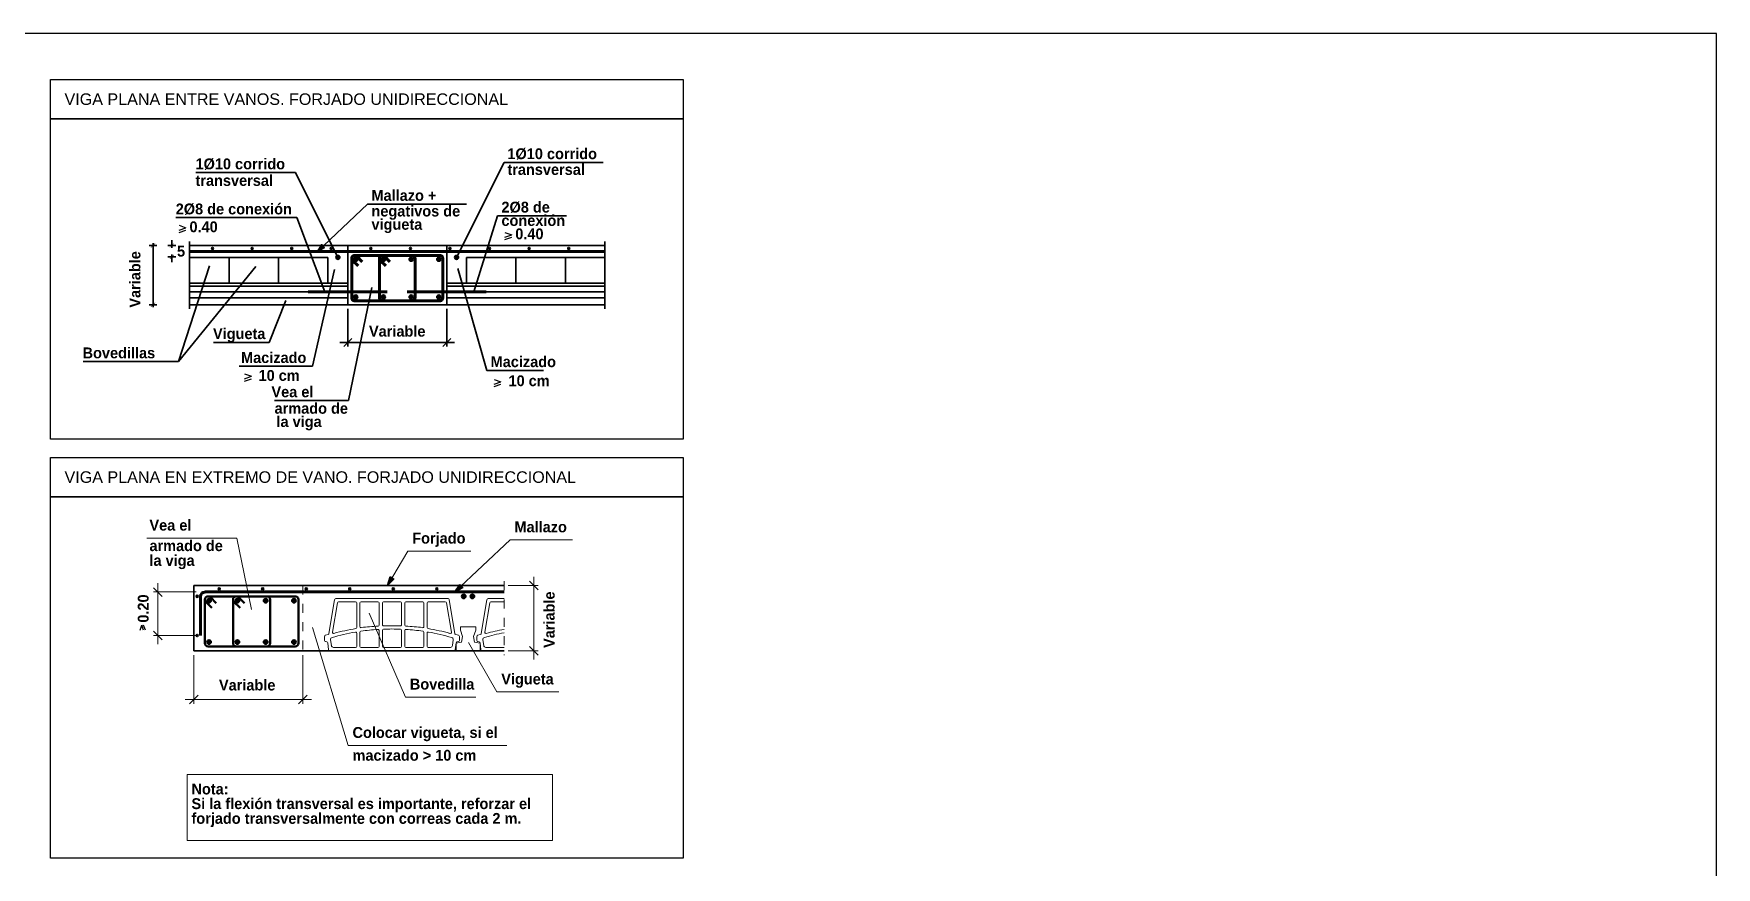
# Model space of a CAD drawing. Extents: x 2455 to 9764, y -806 to 181.
# Drawn here: x 4968.19 to 4986.56, y -396.83 to -387.73 of the extents above; entities that cross this region are included whole.
import ezdxf
from ezdxf.enums import TextEntityAlignment as Align

# ---------------------------------------------------------------- set-up
doc = ezdxf.new("R2010")
doc.units = 0
doc.header["$LTSCALE"] = 0.2
doc.header["$MEASUREMENT"] = 0
doc.linetypes.add('DASHDOT', pattern=[1, 0.5, -0.25, 0, -0.25])
doc.layers.get('0').update_dxf_attribs({"linetype": 'CONTINUOUS'})
for name, color, linetype, lineweight in [('0-CYPE1', 2, 'CONTINUOUS', 18), ('0-CYPE2', 4, 'CONTINUOUS', 35), ('0-CYPE3', 5, 'CONTINUOUS', 50), ('0-CYPE4', 6, 'CONTINUOUS', 70)]:
    doc.layers.add(name, color=color, linetype=linetype, lineweight=lineweight)
doc.layers.add('01_cartela', color=6, linetype='CONTINUOUS', plot=False)
doc.layers.add('07-TEXTOS', color=7, linetype='CONTINUOUS')
doc.layers.add('CYPECABECERA', color=2, linetype='CONTINUOUS')
doc.styles.add('BERNARDO', font='GOTHICB.TTF')
doc.styles.add('Estilo1', font='swissel.ttf')

# ---------------------------------------------------------------- blocks, each defined once
blk = doc.blocks.new('BUBBLE1')
at = {"color": 2, "linetype": 'Continuous'}
for p, q in [((-1.17, 0), (0.5, 0)), ((0, 0.85), (0, -0.85))]:
    blk.add_line(p, q, dxfattribs=at)
at = {"color": 5, "linetype": 'Continuous', "const_width": 0.075}
blk.add_lwpolyline([(-0.47, -0.47), (0.47, 0.47)], dxfattribs=at)

msp = doc.modelspace()

# ---------------------------------------------------------------- hatches: boundary and pattern name
at = {"layer": '0-CYPE2', "linetype": 'Continuous'}
h = msp.add_hatch(color=256, dxfattribs=at)
edge = h.paths.add_edge_path(flags=0)
edge.add_arc((4970.141, -390.074), 0.0108, 0, 360, ccw=False)
h = msp.add_hatch(color=256, dxfattribs=at)
edge = h.paths.add_edge_path(flags=0)
edge.add_arc((4970.573, -390.074), 0.0108, 0, 360, ccw=False)
h = msp.add_hatch(color=256, dxfattribs=at)
edge = h.paths.add_edge_path(flags=0)
edge.add_arc((4971.005, -390.074), 0.0108, 0, 360, ccw=False)
msp.add_hatch(color=256, dxfattribs=at).paths.add_polyline_path([(4971.333, -390.032), (4971.285, -390.107), (4971.363, -390.063)], flags=0)
h = msp.add_hatch(color=256, dxfattribs=at)
edge = h.paths.add_edge_path(flags=0)
edge.add_arc((4971.437, -390.074), 0.0108, 0, 360, ccw=False)
h = msp.add_hatch(color=256, dxfattribs=at)
edge = h.paths.add_edge_path(flags=0)
edge.add_arc((4971.509, -390.172), 0.0216, 0, 360, ccw=False)
h = msp.add_hatch(color=256, dxfattribs=at)
edge = h.paths.add_edge_path(flags=0)
edge.add_arc((4971.704, -390.193), 0.0216, 0, 360, ccw=False)
h = msp.add_hatch(color=256, dxfattribs=at)
edge = h.paths.add_edge_path(flags=0)
edge.add_arc((4971.869, -390.074), 0.0108, 0, 360, ccw=False)
h = msp.add_hatch(color=256, dxfattribs=at)
edge = h.paths.add_edge_path(flags=0)
edge.add_arc((4972.006, -390.193), 0.0216, 0, 360, ccw=False)
h = msp.add_hatch(color=256, dxfattribs=at)
edge = h.paths.add_edge_path(flags=0)
edge.add_arc((4972.309, -390.193), 0.0216, 0, 360, ccw=False)
h = msp.add_hatch(color=256, dxfattribs=at)
edge = h.paths.add_edge_path(flags=0)
edge.add_arc((4972.301, -390.074), 0.0108, 0, 360, ccw=False)
h = msp.add_hatch(color=256, dxfattribs=at)
edge = h.paths.add_edge_path(flags=0)
edge.add_arc((4972.611, -390.193), 0.0216, 0, 360, ccw=False)
h = msp.add_hatch(color=256, dxfattribs=at)
edge = h.paths.add_edge_path(flags=0)
edge.add_arc((4972.733, -390.074), 0.0108, 0, 360, ccw=False)
h = msp.add_hatch(color=256, dxfattribs=at)
edge = h.paths.add_edge_path(flags=0)
edge.add_arc((4972.805, -390.172), 0.0216, 0, 360, ccw=False)
h = msp.add_hatch(color=256, dxfattribs=at)
edge = h.paths.add_edge_path(flags=0)
edge.add_arc((4973.165, -390.074), 0.0108, 0, 360, ccw=False)
h = msp.add_hatch(color=256, dxfattribs=at)
edge = h.paths.add_edge_path(flags=0)
edge.add_arc((4973.597, -390.074), 0.0108, 0, 360, ccw=False)
h = msp.add_hatch(color=256, dxfattribs=at)
edge = h.paths.add_edge_path(flags=0)
edge.add_arc((4974.029, -390.074), 0.0108, 0, 360, ccw=False)
h = msp.add_hatch(color=256, dxfattribs=at)
edge = h.paths.add_edge_path(flags=0)
edge.add_arc((4971.704, -390.604), 0.0216, 0, 360, ccw=False)
h = msp.add_hatch(color=256, dxfattribs=at)
edge = h.paths.add_edge_path(flags=0)
edge.add_arc((4972.006, -390.604), 0.0216, 0, 360, ccw=False)
h = msp.add_hatch(color=256, dxfattribs=at)
edge = h.paths.add_edge_path(flags=0)
edge.add_arc((4972.309, -390.604), 0.0216, 0, 360, ccw=False)
h = msp.add_hatch(color=256, dxfattribs=at)
edge = h.paths.add_edge_path(flags=0)
edge.add_arc((4972.611, -390.604), 0.0216, 0, 360, ccw=False)
at = {"layer": '0-CYPE2'}
for points in [[(4972.079, -393.661), (4972.051, -393.755), (4972.12, -393.685)], [(4972.839, -393.744), (4972.786, -393.826), (4972.872, -393.778)]]:
    msp.add_hatch(color=256, dxfattribs=at).paths.add_polyline_path(points)
h = msp.add_hatch(color=256, dxfattribs=at)
edge = h.paths.add_edge_path()
edge.add_arc((4970.214, -393.791), 0.0119, 0, 360)
h = msp.add_hatch(color=256, dxfattribs=at)
edge = h.paths.add_edge_path()
edge.add_arc((4970.689, -393.791), 0.0119, 0, 360)
h = msp.add_hatch(color=256, dxfattribs=at)
edge = h.paths.add_edge_path()
edge.add_arc((4971.164, -393.791), 0.0119, 0, 360)
h = msp.add_hatch(color=256, dxfattribs=at)
edge = h.paths.add_edge_path()
edge.add_arc((4971.639, -393.791), 0.0119, 0, 360)
h = msp.add_hatch(color=256, dxfattribs=at)
edge = h.paths.add_edge_path()
edge.add_arc((4972.114, -393.791), 0.0119, 0, 360)
h = msp.add_hatch(color=256, dxfattribs=at)
edge = h.paths.add_edge_path()
edge.add_arc((4972.59, -393.791), 0.0119, 0, 360)
h = msp.add_hatch(color=256, dxfattribs=at)
edge = h.paths.add_edge_path()
edge.add_arc((4972.883, -393.874), 0.0238, 0, 360)
h = msp.add_hatch(color=256, dxfattribs=at)
edge = h.paths.add_edge_path()
edge.add_arc((4972.978, -393.874), 0.0238, 0, 360)
h = msp.add_hatch(color=256, dxfattribs=at)
edge = h.paths.add_edge_path()
edge.add_arc((4969.973, -393.874), 0.0119, 0, 360)
h = msp.add_hatch(color=256, dxfattribs=at)
edge = h.paths.add_edge_path()
edge.add_arc((4970.103, -393.921), 0.0238, 0, 360)
h = msp.add_hatch(color=256, dxfattribs=at)
edge = h.paths.add_edge_path()
edge.add_arc((4970.412, -393.921), 0.0238, 0, 360)
h = msp.add_hatch(color=256, dxfattribs=at)
edge = h.paths.add_edge_path()
edge.add_arc((4970.721, -393.921), 0.0238, 0, 360)
h = msp.add_hatch(color=256, dxfattribs=at)
edge = h.paths.add_edge_path()
edge.add_arc((4971.03, -393.921), 0.0238, 0, 360)
h = msp.add_hatch(color=256, dxfattribs=at)
edge = h.paths.add_edge_path()
edge.add_arc((4969.973, -394.301), 0.0119, 0, 360)
h = msp.add_hatch(color=256, dxfattribs=at)
edge = h.paths.add_edge_path()
edge.add_arc((4970.103, -394.373), 0.0238, 0, 360)
h = msp.add_hatch(color=256, dxfattribs=at)
edge = h.paths.add_edge_path()
edge.add_arc((4970.412, -394.373), 0.0238, 0, 360)
h = msp.add_hatch(color=256, dxfattribs=at)
edge = h.paths.add_edge_path()
edge.add_arc((4970.721, -394.373), 0.0238, 0, 360)
h = msp.add_hatch(color=256, dxfattribs=at)
edge = h.paths.add_edge_path()
edge.add_arc((4971.03, -394.373), 0.0238, 0, 360)

# ---------------------------------------------------------------- linework, layer by layer
at = {"color": 7, "linetype": 'Continuous'}
for points in [[(4968.371, -388.229), (4975.28, -388.229), (4975.28, -388.66), (4968.371, -388.66)], [(4968.371, -392.356), (4975.28, -392.356), (4975.28, -392.787), (4968.371, -392.787)]]:
    msp.add_lwpolyline(points, close=True, dxfattribs=at)
at = {"layer": '0-CYPE1'}
for p, q in [((4969.422, -393.238), (4970.407, -393.238)), ((4970.407, -393.238), (4970.565, -394.017)), ((4973.389, -393.258), (4972.786, -393.826)), ((4973.389, -393.258), (4974.071, -393.258)), ((4972.274, -393.381), (4972.051, -393.755)), ((4972.274, -393.381), (4972.959, -393.381)), ((4973.648, -393.802), (4973.648, -393.66)), ((4969.59, -393.874), (4969.495, -393.779)), ((4969.961, -393.826), (4969.495, -393.826)), ((4969.542, -393.874), (4969.542, -393.731)), ((4969.542, -394.301), (4969.542, -393.826)), ((4973.37, -393.755), (4973.695, -393.755)), ((4973.695, -393.802), (4973.6, -393.707)), ((4973.648, -394.468), (4973.648, -393.755)), ((4971.474, -393.907), (4971.411, -394.282)), ((4971.45, -394.264), (4971.504, -393.943)), ((4972.713, -393.897), (4971.486, -393.897)), ((4971.516, -393.933), (4971.703, -393.933)), ((4971.715, -393.945), (4971.715, -394.214)), ((4971.75, -394.204), (4971.75, -393.945)), ((4971.762, -393.933), (4971.947, -393.933)), ((4971.959, -393.945), (4971.959, -394.187)), ((4971.995, -393.945), (4971.995, -394.183)), ((4972.192, -393.933), (4972.007, -393.933)), ((4972.204, -394.183), (4972.204, -393.945)), ((4972.239, -393.945), (4972.239, -394.187)), ((4972.436, -393.933), (4972.251, -393.933)), ((4972.448, -394.204), (4972.448, -393.945)), ((4972.484, -393.945), (4972.484, -394.214)), ((4972.682, -393.933), (4972.496, -393.933)), ((4972.748, -394.264), (4972.694, -393.943)), ((4972.725, -393.907), (4972.787, -394.282)), ((4973.137, -393.907), (4973.075, -394.282)), ((4973.113, -394.264), (4973.168, -393.943)), ((4973.323, -393.897), (4973.149, -393.897)), ((4973.179, -393.933), (4973.323, -393.933)), ((4971.621, -395.502), (4971.233, -394.215)), ((4971.851, -394.059), (4972.248, -394.974)), ((4973.014, -394.206), (4972.848, -394.206)), ((4972.848, -394.242), (4972.848, -394.206)), ((4973.014, -394.242), (4973.014, -394.206)), ((4969.59, -394.349), (4969.495, -394.254)), ((4969.961, -394.301), (4969.495, -394.301)), ((4969.542, -394.254), (4969.542, -394.396)), ((4971.363, -394.311), (4971.363, -394.356)), ((4971.403, -394.291), (4971.372, -394.299)), ((4971.388, -394.371), (4971.372, -394.367)), ((4971.398, -394.381), (4971.408, -394.456)), ((4971.43, -394.349), (4971.438, -394.411)), ((4971.715, -394.42), (4971.715, -394.275)), ((4971.75, -394.42), (4971.75, -394.264)), ((4971.959, -394.246), (4971.959, -394.42)), ((4971.995, -394.243), (4971.995, -394.42)), ((4972.204, -394.42), (4972.204, -394.243)), ((4972.239, -394.246), (4972.239, -394.42)), ((4972.448, -394.42), (4972.448, -394.264)), ((4972.484, -394.42), (4972.484, -394.275)), ((4972.769, -394.349), (4972.761, -394.411)), ((4972.801, -394.381), (4972.791, -394.456)), ((4972.796, -394.291), (4972.827, -394.299)), ((4972.8, -394.385), (4972.86, -394.373)), ((4972.8, -394.468), (4972.8, -394.385)), ((4972.81, -394.371), (4972.826, -394.367)), ((4972.836, -394.311), (4972.836, -394.356)), ((4972.87, -394.313), (4972.848, -394.242)), ((4972.86, -394.373), (4972.87, -394.313)), ((4973.245, -394.918), (4972.936, -394.379)), ((4972.991, -394.313), (4973.014, -394.242)), ((4973.002, -394.373), (4972.991, -394.313)), ((4973.062, -394.385), (4973.002, -394.373)), ((4973.026, -394.311), (4973.026, -394.356)), ((4973.066, -394.291), (4973.035, -394.299)), ((4973.052, -394.371), (4973.035, -394.367)), ((4973.061, -394.381), (4973.071, -394.456)), ((4973.062, -394.468), (4973.062, -394.385)), ((4973.093, -394.349), (4973.101, -394.411)), ((4969.937, -394.515), (4969.937, -395.047)), ((4971.125, -394.515), (4971.125, -395.047)), ((4971.461, -394.432), (4971.703, -394.432)), ((4971.947, -394.432), (4971.762, -394.432)), ((4972.007, -394.432), (4972.192, -394.432)), ((4972.251, -394.432), (4972.436, -394.432)), ((4972.737, -394.432), (4972.496, -394.432)), ((4973.125, -394.432), (4973.323, -394.432)), ((4973.37, -394.468), (4973.695, -394.468)), ((4973.695, -394.515), (4973.6, -394.42)), ((4973.648, -394.42), (4973.648, -394.563)), ((4969.89, -395.047), (4969.985, -394.952)), ((4971.078, -395.047), (4971.173, -394.952)), ((4973.245, -394.918), (4973.921, -394.918)), ((4969.985, -395), (4969.842, -395)), ((4969.937, -395), (4971.125, -395)), ((4971.078, -395), (4971.22, -395)), ((4972.248, -394.974), (4973.017, -394.974)), ((4971.621, -395.502), (4973.354, -395.502))]:
    msp.add_line(p, q, dxfattribs=at)
at = {"layer": '0-CYPE1', "linetype": 'DASHDOT'}
for p, q in [((4971.125, -393.755), (4971.125, -394.468)), ((4973.323, -393.707), (4973.323, -394.515))]:
    msp.add_line(p, q, dxfattribs=at)
at = {"layer": '0-CYPE1'}
msp.add_lwpolyline([(4969.864, -395.82), (4969.864, -396.539), (4973.853, -396.539), (4973.853, -395.82), (4969.864, -395.82)], close=True, dxfattribs=at)
for centre, radius, start, end in [((4971.486, -393.909), 0.0119, 90, 171.0694), ((4971.516, -393.945), 0.0119, 90, 171.0694), ((4971.703, -393.945), 0.0119, 0, 90), ((4971.762, -393.945), 0.0119, 90, 180), ((4971.947, -393.945), 0.0119, 0, 90), ((4972.007, -393.945), 0.0119, 90, 180), ((4972.192, -393.945), 0.0119, 0, 90), ((4972.251, -393.945), 0.0119, 90, 180), ((4972.436, -393.945), 0.0119, 0, 90), ((4972.496, -393.945), 0.0119, 90, 180), ((4972.682, -393.945), 0.0119, 8.9306, 90), ((4972.713, -393.909), 0.0119, 8.9306, 90), ((4973.149, -393.909), 0.0119, 90, 171.0694), ((4973.179, -393.945), 0.0119, 90, 171.0694), ((4971.703, -394.214), 0.0119, 281.4653, 360), ((4971.762, -394.204), 0.0119, 180, 279.3491), ((4972.119, -397.124), 2.931, 93.3392, 96.9521), ((4971.947, -394.187), 0.0119, 274.4947, 360), ((4972.007, -394.183), 0.0119, 180, 272.4095), ((4972.099, -397.144), 2.95, 88.2126, 91.7874), ((4972.192, -394.183), 0.0119, 267.5905, 360), ((4972.251, -394.187), 0.0119, 180, 265.5053), ((4972.08, -397.124), 2.931, 83.0479, 86.6608), ((4972.436, -394.204), 0.0119, 260.6509, 360), ((4972.496, -394.214), 0.0119, 180, 258.5347), ((4971.375, -394.311), 0.0119, 104.0362, 180), ((4971.375, -394.356), 0.0119, 180, 258.69), ((4971.386, -394.382), 0.0119, 7.3988, 78.6901), ((4971.4, -394.28), 0.0119, 284.0363, 351.0694), ((4971.453, -394.345), 0.0238, 106.3795, 187.3989), ((4972.092, -396.521), 2.291, 99.8528, 106.3795), ((4971.462, -394.266), 0.0119, 171.0694, 288.4853), ((4972.102, -396.659), 2.465, 99.2542, 104.9506), ((4971.703, -394.275), 0.0119, 0, 101.9036), ((4971.762, -394.264), 0.0119, 99.7049, 180), ((4972.119, -397.073), 2.843, 93.4789, 97.2454), ((4971.947, -394.246), 0.0119, 0, 94.6644), ((4972.007, -394.243), 0.0119, 92.5004, 180), ((4972.099, -397.093), 2.863, 88.1381, 91.8619), ((4972.192, -394.243), 0.0119, 0, 87.4996), ((4972.251, -394.246), 0.0119, 85.3355, 180), ((4972.08, -397.073), 2.843, 82.7546, 86.5211), ((4972.436, -394.264), 0.0119, 0, 80.2952), ((4972.496, -394.275), 0.0119, 78.0963, 180), ((4972.097, -396.659), 2.465, 75.0494, 80.7459), ((4972.106, -396.521), 2.291, 73.6206, 80.1472), ((4972.737, -394.266), 0.0119, 251.5147, 8.9306), ((4972.745, -394.345), 0.0238, 352.6011, 73.6205), ((4972.799, -394.28), 0.0119, 188.9306, 255.9637), ((4972.812, -394.382), 0.0119, 101.3099, 172.6012), ((4972.824, -394.356), 0.0119, 281.31, 360), ((4972.824, -394.311), 0.0119, 0, 75.9638), ((4973.038, -394.311), 0.0119, 104.0362, 180), ((4973.038, -394.356), 0.0119, 180, 258.69), ((4973.049, -394.382), 0.0119, 7.3988, 78.6901), ((4973.063, -394.28), 0.0119, 284.0363, 351.0694), ((4973.116, -394.345), 0.0238, 106.3795, 187.3989), ((4973.756, -396.521), 2.291, 100.8925, 106.3795), ((4973.125, -394.266), 0.0119, 171.0694, 288.4853), ((4973.765, -396.659), 2.465, 100.3321, 104.9506), ((4971.421, -394.454), 0.0138, 187.3989, 270), ((4971.461, -394.408), 0.0238, 187.3989, 270), ((4971.703, -394.42), 0.0119, 270, 360), ((4971.762, -394.42), 0.0119, 180, 270), ((4971.947, -394.42), 0.0119, 270, 360), ((4972.007, -394.42), 0.0119, 180, 270), ((4972.192, -394.42), 0.0119, 270, 360), ((4972.251, -394.42), 0.0119, 180, 270), ((4972.436, -394.42), 0.0119, 270, 360), ((4972.496, -394.42), 0.0119, 180, 270), ((4972.737, -394.408), 0.0238, 270, 352.6011), ((4972.777, -394.454), 0.0138, 270, 352.6011), ((4973.084, -394.454), 0.0138, 187.3989, 270), ((4973.125, -394.408), 0.0238, 187.3989, 270)]:
    msp.add_arc(centre, radius, start, end, dxfattribs=at)
at = {"layer": '0-CYPE2'}
for p, q in [((4969.958, -389.246), (4971.048, -389.246)), ((4971.509, -390.172), (4971.048, -389.246)), ((4972.805, -390.172), (4973.323, -389.135)), ((4973.323, -389.135), (4974.406, -389.135)), ((4971.833, -389.59), (4971.285, -390.107)), ((4971.833, -389.59), (4972.914, -389.59)), ((4969.739, -389.738), (4971.062, -389.738)), ((4971.366, -390.55), (4971.062, -389.738)), ((4972.993, -390.55), (4973.252, -389.718)), ((4973.252, -389.718), (4974.005, -389.718)), ((4969.491, -390.64), (4969.491, -390.092)), ((4969.889, -389.999), (4969.889, -390.733)), ((4974.425, -390.042), (4969.889, -390.042)), ((4971.401, -390.172), (4969.889, -390.172)), ((4970.321, -390.452), (4970.321, -390.172)), ((4970.861, -390.452), (4970.861, -390.172)), ((4971.401, -390.452), (4971.401, -390.172)), ((4971.617, -390.042), (4971.617, -390.453)), ((4972.697, -390.042), (4972.697, -390.453)), ((4972.913, -390.172), (4974.425, -390.172)), ((4972.913, -390.452), (4972.913, -390.172)), ((4973.453, -390.452), (4973.453, -390.172)), ((4973.993, -390.452), (4973.993, -390.172)), ((4974.425, -389.999), (4974.425, -390.733)), ((4970.106, -390.265), (4969.769, -391.31)), ((4969.769, -391.31), (4970.615, -390.27)), ((4971.234, -391.361), (4971.471, -390.305)), ((4972.818, -390.295), (4973.134, -391.406)), ((4971.617, -390.453), (4969.889, -390.453)), ((4971.617, -390.485), (4969.889, -390.485)), ((4971.617, -390.69), (4971.617, -390.452)), ((4971.625, -391.735), (4971.88, -390.502)), ((4972.697, -390.453), (4974.425, -390.453)), ((4972.697, -390.69), (4972.697, -390.453)), ((4972.697, -390.485), (4974.425, -390.485)), ((4971.617, -390.55), (4969.889, -390.55)), ((4971.617, -390.615), (4969.889, -390.615)), ((4974.425, -390.69), (4969.889, -390.69)), ((4970.76, -391.1), (4970.942, -390.642)), ((4972.697, -390.55), (4974.425, -390.55)), ((4972.697, -390.615), (4974.425, -390.615)), ((4971.617, -390.733), (4971.617, -391.145)), ((4972.697, -390.733), (4972.697, -391.145)), ((4971.574, -391.145), (4971.661, -391.059)), ((4972.654, -391.145), (4972.741, -391.059)), ((4970.15, -391.1), (4970.76, -391.1)), ((4971.661, -391.102), (4971.531, -391.102)), ((4971.617, -391.102), (4972.697, -391.102)), ((4972.654, -391.102), (4972.784, -391.102)), ((4968.728, -391.31), (4969.769, -391.31)), ((4970.433, -391.361), (4971.234, -391.361)), ((4973.134, -391.406), (4973.755, -391.406)), ((4970.818, -391.735), (4971.625, -391.735)), ((4973.323, -393.755), (4969.937, -393.755)), ((4969.937, -393.755), (4969.937, -394.468)), ((4973.323, -394.468), (4969.937, -394.468))]:
    msp.add_line(p, q, dxfattribs=at)
at = {"layer": '0-CYPE2', "linetype": 'Continuous'}
for points in [[(4971.333, -390.032), (4971.285, -390.107), (4971.285, -390.107), (4971.363, -390.063)], [(4971.333, -390.032), (4971.333, -390.032), (4971.363, -390.063), (4971.363, -390.063)]]:
    msp.add_lwpolyline(points, close=True, dxfattribs=at)
at = {"layer": '0-CYPE2'}
for points in [[(4972.079, -393.661), (4972.051, -393.755), (4972.12, -393.685)], [(4972.839, -393.744), (4972.786, -393.826), (4972.872, -393.778)]]:
    msp.add_lwpolyline(points, close=True, dxfattribs=at)
for points in [[(4972.079, -393.661), (4972.12, -393.685)], [(4972.839, -393.744), (4972.872, -393.778)]]:
    msp.add_lwpolyline(points, dxfattribs=at)
at = {"layer": '0-CYPE2', "linetype": 'Continuous'}
for centre, radius in [((4970.141, -390.074), 0.0108), ((4970.573, -390.074), 0.0108), ((4971.005, -390.074), 0.0108), ((4971.437, -390.074), 0.0108), ((4971.509, -390.172), 0.0216), ((4971.704, -390.193), 0.0216), ((4971.869, -390.074), 0.0108), ((4972.006, -390.193), 0.0216), ((4972.309, -390.193), 0.0216), ((4972.301, -390.074), 0.0108), ((4972.611, -390.193), 0.0216), ((4972.733, -390.074), 0.0108), ((4972.805, -390.172), 0.0216), ((4973.165, -390.074), 0.0108), ((4973.597, -390.074), 0.0108), ((4974.029, -390.074), 0.0108), ((4971.704, -390.604), 0.0216), ((4972.006, -390.604), 0.0216), ((4972.309, -390.604), 0.0216), ((4972.611, -390.604), 0.0216)]:
    msp.add_circle(centre, radius, dxfattribs=at)
at = {"layer": '0-CYPE2'}
for centre, radius in [((4970.214, -393.791), 0.0119), ((4970.689, -393.791), 0.0119), ((4971.164, -393.791), 0.0119), ((4971.639, -393.791), 0.0119), ((4972.114, -393.791), 0.0119), ((4972.59, -393.791), 0.0119), ((4972.883, -393.874), 0.0238), ((4972.978, -393.874), 0.0238), ((4969.973, -393.874), 0.0119), ((4970.103, -393.921), 0.0238), ((4970.412, -393.921), 0.0238), ((4970.721, -393.921), 0.0238), ((4971.03, -393.921), 0.0238), ((4969.973, -394.301), 0.0119), ((4970.103, -394.373), 0.0238), ((4970.412, -394.373), 0.0238), ((4970.721, -394.373), 0.0238), ((4971.03, -394.373), 0.0238)]:
    msp.add_circle(centre, radius, dxfattribs=at)
at = {"layer": '0-CYPE3'}
for p, q in [((4970.056, -394.385), (4970.056, -393.909)), ((4970.066, -393.935), (4970.132, -394)), ((4970.092, -393.874), (4971.042, -393.874)), ((4970.117, -393.884), (4970.182, -393.949)), ((4970.365, -394.385), (4970.365, -393.909)), ((4970.375, -393.935), (4970.441, -394)), ((4970.426, -393.884), (4970.491, -393.949)), ((4970.769, -393.909), (4970.769, -394.385)), ((4971.078, -393.909), (4971.078, -394.385)), ((4971.042, -394.42), (4970.092, -394.42))]:
    msp.add_line(p, q, dxfattribs=at)
for centre, start, end in [((4970.092, -393.909), 90, 180), ((4970.092, -393.909), 180, 225), ((4970.092, -393.909), 45, 90), ((4970.4, -393.909), 90, 180), ((4970.4, -393.909), 180, 225), ((4970.4, -393.909), 45, 90), ((4970.733, -393.909), 0, 90), ((4971.042, -393.909), 0, 90), ((4970.092, -394.385), 180, 270), ((4970.4, -394.385), 180, 270), ((4970.733, -394.385), 270, 360), ((4971.042, -394.385), 270, 360)]:
    msp.add_arc(centre, 0.0356, start, end, dxfattribs=at)
at = {"layer": '0-CYPE4', "linetype": 'Continuous'}
for p, q in [((4974.425, -390.107), (4969.889, -390.107)), ((4971.693, -390.15), (4972.622, -390.15)), ((4971.716, -390.16), (4971.775, -390.219)), ((4972.018, -390.16), (4972.078, -390.219)), ((4971.661, -390.614), (4971.661, -390.182)), ((4971.67, -390.205), (4971.729, -390.265)), ((4971.963, -390.614), (4971.963, -390.182)), ((4971.972, -390.205), (4972.032, -390.265)), ((4972.352, -390.182), (4972.352, -390.614)), ((4972.654, -390.182), (4972.654, -390.614)), ((4971.185, -390.55), (4972.049, -390.55)), ((4972.622, -390.647), (4971.693, -390.647)), ((4973.129, -390.55), (4972.265, -390.55))]:
    msp.add_line(p, q, dxfattribs=at)
at = {"layer": '0-CYPE4'}
for p, q in [((4973.323, -393.826), (4970.056, -393.826)), ((4970.008, -393.874), (4970.008, -394.301))]:
    msp.add_line(p, q, dxfattribs=at)
at = {"layer": '0-CYPE4', "linetype": 'Continuous'}
for points in [[(4971.693, -390.15), (4971.69, -390.15), (4971.688, -390.151), (4971.685, -390.151), (4971.682, -390.152), (4971.68, -390.153), (4971.678, -390.154), (4971.675, -390.155), (4971.673, -390.157), (4971.671, -390.159), (4971.669, -390.161), (4971.667, -390.163), (4971.666, -390.165), (4971.664, -390.167), (4971.663, -390.169), (4971.662, -390.172), (4971.662, -390.175), (4971.661, -390.177), (4971.661, -390.18), (4971.661, -390.182)], [(4971.716, -390.16), (4971.714, -390.158), (4971.712, -390.156), (4971.709, -390.154), (4971.707, -390.153), (4971.704, -390.152), (4971.701, -390.151), (4971.699, -390.151), (4971.696, -390.15), (4971.693, -390.15)], [(4971.995, -390.15), (4971.993, -390.15), (4971.99, -390.151), (4971.987, -390.151), (4971.985, -390.152), (4971.982, -390.153), (4971.98, -390.154), (4971.978, -390.155), (4971.975, -390.157), (4971.973, -390.159), (4971.972, -390.161), (4971.97, -390.163), (4971.968, -390.165), (4971.967, -390.167), (4971.966, -390.169), (4971.965, -390.172), (4971.964, -390.175), (4971.963, -390.177), (4971.963, -390.18), (4971.963, -390.182)], [(4972.018, -390.16), (4972.016, -390.158), (4972.014, -390.156), (4972.012, -390.154), (4972.009, -390.153), (4972.006, -390.152), (4972.004, -390.151), (4972.001, -390.151), (4971.998, -390.15), (4971.995, -390.15)], [(4972.352, -390.182), (4972.352, -390.18), (4972.351, -390.177), (4972.351, -390.174), (4972.35, -390.171), (4972.349, -390.169), (4972.347, -390.166), (4972.346, -390.164), (4972.344, -390.162), (4972.342, -390.16), (4972.34, -390.158), (4972.338, -390.156), (4972.336, -390.154), (4972.333, -390.153), (4972.33, -390.152), (4972.328, -390.151), (4972.325, -390.151), (4972.322, -390.15), (4972.319, -390.15)], [(4972.654, -390.182), (4972.654, -390.18), (4972.654, -390.177), (4972.653, -390.174), (4972.652, -390.171), (4972.651, -390.169), (4972.65, -390.166), (4972.648, -390.164), (4972.647, -390.162), (4972.645, -390.16), (4972.643, -390.158), (4972.64, -390.156), (4972.638, -390.154), (4972.635, -390.153), (4972.633, -390.152), (4972.63, -390.151), (4972.627, -390.151), (4972.625, -390.15), (4972.622, -390.15)], [(4971.661, -390.182), (4971.661, -390.185), (4971.661, -390.188), (4971.662, -390.191), (4971.663, -390.194), (4971.664, -390.196), (4971.665, -390.199), (4971.666, -390.201), (4971.668, -390.203), (4971.67, -390.205)], [(4971.963, -390.182), (4971.963, -390.185), (4971.963, -390.188), (4971.964, -390.191), (4971.965, -390.194), (4971.966, -390.196), (4971.967, -390.199), (4971.969, -390.201), (4971.971, -390.203), (4971.972, -390.205)], [(4971.661, -390.614), (4971.661, -390.617), (4971.661, -390.62), (4971.662, -390.623), (4971.663, -390.626), (4971.664, -390.628), (4971.665, -390.631), (4971.666, -390.633), (4971.668, -390.635), (4971.67, -390.637), (4971.672, -390.639), (4971.674, -390.641), (4971.677, -390.643), (4971.679, -390.644), (4971.682, -390.645), (4971.685, -390.646), (4971.687, -390.646), (4971.69, -390.647), (4971.693, -390.647)], [(4971.963, -390.614), (4971.963, -390.617), (4971.963, -390.62), (4971.964, -390.623), (4971.965, -390.626), (4971.966, -390.628), (4971.967, -390.631), (4971.969, -390.633), (4971.971, -390.635), (4971.972, -390.637), (4971.975, -390.639), (4971.977, -390.641), (4971.979, -390.643), (4971.982, -390.644), (4971.984, -390.645), (4971.987, -390.646), (4971.99, -390.646), (4971.993, -390.647), (4971.995, -390.647)], [(4972.319, -390.647), (4972.322, -390.647), (4972.325, -390.646), (4972.328, -390.646), (4972.33, -390.645), (4972.333, -390.644), (4972.336, -390.643), (4972.338, -390.641), (4972.34, -390.639), (4972.342, -390.637), (4972.344, -390.635), (4972.346, -390.633), (4972.347, -390.631), (4972.349, -390.628), (4972.35, -390.626), (4972.351, -390.623), (4972.351, -390.62), (4972.352, -390.617), (4972.352, -390.614)], [(4972.622, -390.647), (4972.625, -390.647), (4972.627, -390.646), (4972.63, -390.646), (4972.633, -390.645), (4972.635, -390.644), (4972.638, -390.643), (4972.64, -390.641), (4972.643, -390.639), (4972.645, -390.637), (4972.647, -390.635), (4972.648, -390.633), (4972.65, -390.631), (4972.651, -390.628), (4972.652, -390.626), (4972.653, -390.623), (4972.654, -390.62), (4972.654, -390.617), (4972.654, -390.614)]]:
    msp.add_lwpolyline(points, dxfattribs=at)
at = {"layer": '0-CYPE4'}
msp.add_arc((4970.056, -393.874), 0.0475, 90, 180, dxfattribs=at)
at = {"layer": '01_cartela', "color": 3}
msp.add_lwpolyline([(4955.92, -387.729), (4955.92, -409.264), (4986.558, -409.264), (4986.558, -387.729)], close=True, dxfattribs=at)
at = {"layer": '07-TEXTOS', "color": 5}
for p, q in [((4969.776, -389.822), (4969.851, -389.848)), ((4969.776, -389.874), (4969.851, -389.848)), ((4969.776, -389.9), (4969.851, -389.874)), ((4973.333, -389.899), (4973.408, -389.925)), ((4973.333, -389.951), (4973.408, -389.925)), ((4973.333, -389.977), (4973.408, -389.951)), ((4970.489, -391.445), (4970.565, -391.471)), ((4970.489, -391.497), (4970.565, -391.471)), ((4970.489, -391.523), (4970.565, -391.497)), ((4973.215, -391.504), (4973.29, -391.53)), ((4973.215, -391.556), (4973.29, -391.53)), ((4973.215, -391.581), (4973.29, -391.556)), ((4969.351, -394.244), (4969.37, -394.189)), ((4969.389, -394.244), (4969.37, -394.189)), ((4969.408, -394.244), (4969.389, -394.189))]:
    msp.add_line(p, q, dxfattribs=at)
at = {"layer": 'CYPECABECERA', "color": 7, "linetype": 'Continuous'}
for points in [[(4968.371, -388.66), (4975.28, -388.66), (4975.28, -392.156), (4968.371, -392.156)], [(4968.371, -392.787), (4975.28, -392.787), (4975.28, -396.733), (4968.371, -396.733)]]:
    msp.add_lwpolyline(points, close=True, dxfattribs=at)

# ---------------------------------------------------------------- block references
at = {"layer": '0-CYPE2', "xscale": -0.04984615384614699, "yscale": 0.04984615384614699, "zscale": 0.04984615384614699}
for p, rotation in [((4969.697, -390.042), 90), ((4969.491, -390.042), 270), ((4969.697, -390.167), 270), ((4969.491, -390.69), 90)]:
    msp.add_blockref('BUBBLE1', p, dxfattribs=dict(at, rotation=rotation))

# ---------------------------------------------------------------- texts
at = {"color": 7, "linetype": 'Continuous', "style": 'Estilo1'}
for s, p in [('VIGA PLANA ENTRE VANOS. FORJADO UNIDIRECCIONAL', (4968.525, -388.507)), ('VIGA PLANA EN EXTREMO DE VANO. FORJADO UNIDIRECCIONAL', (4968.525, -392.634))]:
    msp.add_text(s, height=0.12578, dxfattribs=at).set_placement(p)
at = {"layer": '07-TEXTOS', "color": 5, "style": 'BERNARDO'}
for s, height, p in [('1%%c10 corrido', 0.11851, (4973.36, -389.135)), ('1%%c10 corrido', 0.11851, (4969.955, -389.246)), ('transversal', 0.11851, (4973.36, -389.307)), ('transversal', 0.11851, (4969.955, -389.427)), ('Mallazo + ', 0.1185, (4971.876, -389.59)), ('2%%c8 de conexión', 0.11851, (4969.739, -389.738)), ('negativos de', 0.11851, (4971.876, -389.761)), ('2%%c8 de ', 0.1185, (4973.295, -389.718)), ('0.40', 0.1185, (4969.889, -389.933)), ('vigueta', 0.1185, (4971.876, -389.906)), ('conexión', 0.1185, (4973.295, -389.864)), ('0.40', 0.1185, (4973.446, -390.01)), ('Vigueta', 0.1185, (4970.146, -391.1)), ('Bovedillas', 0.1185, (4968.722, -391.31)), ('Macizado', 0.1185, (4970.452, -391.361)), ('Macizado', 0.1185, (4973.177, -391.406)), (' 10 cm ', 0.1185, (4970.599, -391.556)), (' 10 cm ', 0.1185, (4973.328, -391.614)), ('Vea el ', 0.1185, (4970.784, -391.735)), ('armado de', 0.1185, (4970.818, -391.915)), ('la viga ', 0.1185, (4970.839, -392.06)), ('Vea el ', 0.1185, (4969.452, -393.191)), ('Mallazo', 0.1185, (4973.437, -393.21)), ('armado de', 0.1185, (4969.452, -393.415)), ('Forjado', 0.1185, (4972.321, -393.333)), ('la viga ', 0.1185, (4969.452, -393.576)), ('Bovedilla', 0.1185, (4972.295, -394.927)), ('Vigueta', 0.1185, (4973.293, -394.871)), ('Variable', 0.1185, (4970.211, -394.937)), ('Colocar vigueta, si el', 0.11851, (4971.669, -395.455)), ('macizado > 10 cm ', 0.11851, (4971.669, -395.704)), ('Nota:', 0.1185, (4969.911, -396.072)), ('forjado transversalmente con correas cada 2 m. ', 0.11851, (4969.911, -396.393)), ('Si la flexión transversal es importante, reforzar el ', 0.11851, (4969.911, -396.232))]:
    msp.add_text(s, height=height, dxfattribs=at).set_placement(p, align=Align.BOTTOM_LEFT)
for s, p in [('Variable', (4969.389, -390.721)), ('Variable', (4973.911, -394.437)), ('0.20', (4969.479, -394.161))]:
    msp.add_text(s, height=0.1185, rotation=90, dxfattribs=at).set_placement(p, align=Align.BOTTOM_LEFT)
msp.add_text('5', height=0.119, dxfattribs=at).set_placement((4969.797, -390.104), align=Align.MIDDLE_CENTER)
msp.add_text('Variable', height=0.1185, dxfattribs=at).set_placement((4972.157, -391.073), align=Align.BOTTOM_CENTER)

doc.saveas('drawing.dxf')
